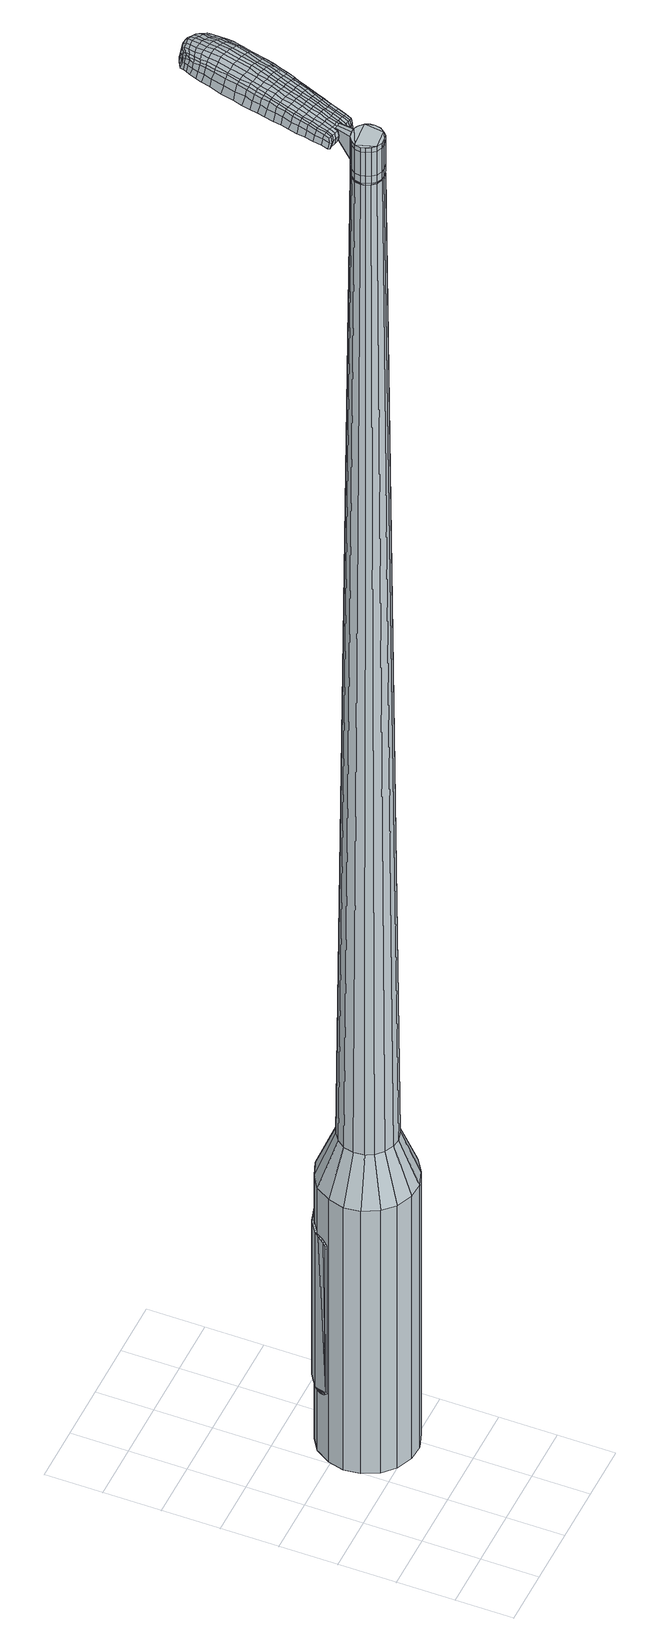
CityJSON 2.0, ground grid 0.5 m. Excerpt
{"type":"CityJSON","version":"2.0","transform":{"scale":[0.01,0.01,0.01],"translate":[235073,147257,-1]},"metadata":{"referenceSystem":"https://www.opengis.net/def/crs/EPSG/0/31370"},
"CityObjects":{
"object1":{"type":"GenericCityObject","attributes":{"cluster":354,"mean_distance_to_centroid":0.317,"new_centroid_x":235073.92,"new_centroid_y":147258.33,"mean_distance_to_camera":9.1,"H1":9.72,"H2":9.86,"Z_final":113.21,"cluster2":-1,"proj_x":235079.87,"proj_y":147259.79,"id_line":86796,"bearing_l":166.29,"distance":6.12,"orientation":"right","G_obj":76.29},"geometry":[{"type":"MultiSurface","lod":"2","boundaries":[[[0,1,2,3]],[[1,4,5,2]],[[4,6,7,5]],[[6,8,9,7]],[[8,10,11,9]],[[10,12,13,11]],[[12,14,15,13]],[[14,16,17,15]],[[16,18,19,17]],[[18,20,21,19]],[[20,22,23,21]],[[22,24,25,23]],[[24,26,27,25]],[[26,28,29,27]],[[28,30,31,29]],[[30,32,33,31]],[[32,34,35,33]],[[34,0,3,35]],[[36,37,38,39]],[[38,40,41,42]],[[41,43,42]],[[42,44,45,46]],[[45,47,46]],[[46,48,49,50]],[[49,51,50]],[[42,46,50,38]],[[50,52,39,38]],[[53,36,39]],[[2,5,7,35]],[[7,9,11,15]],[[11,13,15]],[[15,17,19,23]],[[19,21,23]],[[23,25,27,31]],[[27,29,31]],[[15,23,31,7]],[[31,33,35,7]],[[3,2,35]],[[1,0,54,55]],[[0,34,56,54]],[[34,32,57,56]],[[32,30,58,57]],[[30,28,59,58]],[[28,26,60,59]],[[26,24,61,60]],[[24,22,62,61]],[[22,20,63,62]],[[20,18,64,63]],[[18,16,65,64]],[[16,14,66,65]],[[14,12,67,66]],[[12,10,68,67]],[[10,8,69,68]],[[8,6,70,69]],[[6,4,71,70]],[[4,1,55,71]],[[55,54,72,73]],[[54,56,74,72]],[[56,57,75,74]],[[57,58,76,75]],[[58,59,77,76]],[[59,60,78,77]],[[60,61,79,78]],[[61,62,80,79]],[[62,63,81,80]],[[63,64,82,81]],[[64,65,83,82]],[[65,66,84,83]],[[66,67,85,84]],[[67,68,86,85]],[[68,69,87,86]],[[69,70,88,87]],[[70,71,89,88]],[[71,55,73,89]],[[90,91,92,93]],[[94,95,91,90]],[[96,97,95,94]],[[98,99,97,96]],[[100,101,99,98]],[[102,103,101,100]],[[79,104,103,102]],[[80,105,104,79]],[[106,107,105,80]],[[108,109,107,106]],[[110,111,109,108]],[[112,113,111,110]],[[114,115,113,112]],[[116,117,115,114]],[[87,118,117,116]],[[119,120,118,87]],[[121,122,120,119]],[[93,92,122,121]],[[123,124,125,126]],[[127,123,126,128]],[[129,127,128,130]],[[131,129,130,132]],[[133,131,132,134]],[[135,133,134,136]],[[137,135,136,138]],[[139,137,138,140]],[[141,139,140,142]],[[143,141,142,144]],[[145,143,144,146]],[[147,145,146,148]],[[149,147,148,150]],[[151,149,150,152]],[[153,151,152,154]],[[155,153,154,156]],[[73,72,90,93]],[[72,74,94,90]],[[74,75,96,94]],[[75,76,98,96]],[[76,77,100,98]],[[77,78,102,100]],[[78,79,102]],[[81,106,80]],[[81,82,108,106]],[[82,83,110,108]],[[83,84,112,110]],[[84,85,114,112]],[[85,86,116,114]],[[86,87,116]],[[88,119,87]],[[88,89,121,119]],[[89,73,93,121]],[[157,158,92,91]],[[158,159,122,92]],[[159,160,120,122]],[[160,118,120]],[[161,117,118]],[[161,162,115,117]],[[162,163,113,115]],[[163,164,111,113]],[[164,165,109,111]],[[165,166,107,109]],[[166,105,107]],[[167,103,104]],[[167,168,101,103]],[[168,169,99,101]],[[169,170,97,99]],[[170,171,95,97]],[[171,157,91,95]],[[39,52,155,172]],[[158,157,173,156]],[[53,39,172,124]],[[157,171,125,173]],[[36,53,124,123]],[[171,170,126,125]],[[37,36,123,127]],[[170,169,128,126]],[[38,37,127,129]],[[169,168,130,128]],[[40,38,129,131]],[[168,167,132,130]],[[41,40,131,133]],[[167,104,134,132]],[[43,41,133,135]],[[104,105,136,134]],[[42,43,135,137]],[[105,166,138,136]],[[44,42,137,139]],[[166,165,140,138]],[[45,44,139,141]],[[165,164,142,140]],[[47,45,141,143]],[[164,163,144,142]],[[46,47,143,145]],[[163,162,146,144]],[[48,46,145,147]],[[162,161,148,146]],[[49,48,147,149]],[[161,118,150,148]],[[51,49,149,151]],[[118,160,152,150]],[[50,51,151,153]],[[160,159,154,152]],[[52,50,153,155]],[[159,158,156,154]],[[155,156,174,175]],[[156,173,176,174]],[[173,125,177,176]],[[125,124,178,177]],[[124,172,179,178]],[[172,155,175,179]],[[180,181,182,183]],[[184,180,183,185]],[[180,184,186,187]],[[181,180,187,188]],[[189,190,191,192]],[[193,189,192,194]],[[189,193,195,196]],[[190,189,196,197]],[[198,199,200,201]],[[202,198,201,203]],[[198,202,204,205]],[[199,198,205,206]],[[207,208,209,210]],[[211,207,210,212]],[[207,211,213,214]],[[208,207,214,215]],[[216,217,218,219]],[[220,216,219,221]],[[216,220,222,223]],[[217,216,223,224]],[[225,226,227,228]],[[229,225,228,230]],[[225,229,231,232]],[[226,225,232,233]],[[234,235,236,237]],[[226,234,237,227]],[[234,226,233,238]],[[235,234,238,239]],[[240,241,242,243]],[[235,240,243,236]],[[240,235,239,244]],[[241,240,244,245]],[[246,184,185,247]],[[241,246,247,242]],[[246,241,245,248]],[[184,246,248,186]],[[249,250,251,252]],[[253,249,252,254]],[[249,253,255,256]],[[250,249,256,257]],[[258,259,260,261]],[[250,258,261,251]],[[258,250,257,262]],[[259,258,262,263]],[[264,265,266,267]],[[259,264,267,260]],[[264,259,263,268]],[[265,264,268,269]],[[270,271,272,273]],[[265,270,273,266]],[[270,265,269,274]],[[271,270,274,275]],[[276,181,188,277]],[[271,276,277,272]],[[276,271,275,278]],[[181,276,278,182]],[[279,280,281,282]],[[283,279,282,284]],[[279,283,285,286]],[[280,279,286,287]],[[288,289,290,291]],[[280,288,291,281]],[[288,280,287,292]],[[289,288,292,293]],[[294,295,296,297]],[[289,294,297,290]],[[294,289,293,298]],[[295,294,298,299]],[[300,193,194,301]],[[295,300,301,296]],[[300,295,299,302]],[[193,300,302,195]],[[303,304,305,306]],[[307,303,306,308]],[[303,307,309,310]],[[304,303,310,311]],[[312,313,314,315]],[[304,312,315,305]],[[312,304,311,316]],[[313,312,316,317]],[[318,319,320,321]],[[313,318,321,314]],[[318,313,317,322]],[[319,318,322,323]],[[324,325,326,327]],[[319,324,327,320]],[[324,319,323,328]],[[325,324,328,329]],[[330,190,197,331]],[[325,330,331,326]],[[330,325,329,332]],[[190,330,332,191]],[[333,219,218,334]],[[335,333,334,336]],[[333,335,337,338]],[[219,333,338,221]],[[339,335,336,340]],[[341,339,340,342]],[[339,341,343,344]],[[335,339,344,337]],[[345,341,342,346]],[[347,345,346,348]],[[345,347,349,350]],[[341,345,350,343]],[[351,347,348,352]],[[353,351,352,354]],[[351,353,355,356]],[[347,351,356,349]],[[357,353,354,358]],[[208,357,358,209]],[[357,208,215,359]],[[353,357,359,355]],[[360,361,206,205]],[[362,360,205,204]],[[360,362,363,364]],[[361,360,364,365]],[[366,367,365,364]],[[368,366,364,363]],[[366,368,369,370]],[[367,366,370,371]],[[372,373,371,370]],[[374,372,370,369]],[[372,374,375,376]],[[373,372,376,377]],[[378,379,377,376]],[[380,378,376,375]],[[378,380,213,211]],[[379,378,211,212]],[[381,382,383,384]],[[283,381,384,285]],[[381,283,284,385]],[[382,381,385,386]],[[387,202,203,388]],[[382,387,388,383]],[[387,382,386,389]],[[202,387,389,204]],[[390,391,392,393]],[[229,390,393,231]],[[390,229,230,394]],[[391,390,394,395]],[[396,397,398,399]],[[391,396,399,392]],[[396,391,395,400]],[[397,396,400,401]],[[402,199,206,403]],[[397,402,403,398]],[[402,397,401,404]],[[199,402,404,200]],[[405,406,407,408]],[[187,405,408,188]],[[405,187,186,409]],[[406,405,409,410]],[[411,412,413,414]],[[406,411,414,407]],[[411,406,410,415]],[[412,411,415,416]],[[417,210,209,418]],[[412,417,418,413]],[[417,412,416,419]],[[210,417,419,212]],[[420,421,422,423]],[[192,420,423,194]],[[420,192,191,424]],[[421,420,424,425]],[[426,214,213,427]],[[421,426,427,422]],[[426,421,425,428]],[[214,426,428,215]],[[429,430,431,432]],[[307,429,432,309]],[[429,307,308,433]],[[430,429,433,434]],[[435,220,221,436]],[[430,435,436,431]],[[435,430,434,437]],[[220,435,437,222]],[[438,439,440,441]],[[253,438,441,255]],[[438,253,254,442]],[[439,438,442,443]],[[444,445,446,447]],[[439,444,447,440]],[[444,439,443,448]],[[445,444,448,449]],[[450,217,224,451]],[[445,450,451,446]],[[450,445,449,452]],[[217,450,452,218]],[[453,454,443,442]],[[252,453,442,254]],[[453,252,251,455]],[[454,453,455,456]],[[457,458,449,448]],[[454,457,448,443]],[[457,454,456,459]],[[458,457,459,460]],[[461,334,218,452]],[[458,461,452,449]],[[461,458,460,462]],[[334,461,462,336]],[[463,464,465,466]],[[310,463,466,311]],[[463,310,309,432]],[[464,463,432,431]],[[467,338,337,468]],[[464,467,468,465]],[[467,464,431,436]],[[338,467,436,221]],[[469,470,456,455]],[[261,469,455,251]],[[469,261,260,471]],[[470,469,471,472]],[[473,474,460,459]],[[470,473,459,456]],[[473,470,472,475]],[[474,473,475,476]],[[477,340,336,462]],[[474,477,462,460]],[[477,474,476,478]],[[340,477,478,342]],[[479,480,481,482]],[[316,479,482,317]],[[479,316,311,466]],[[480,479,466,465]],[[483,344,343,484]],[[480,483,484,481]],[[483,480,465,468]],[[344,483,468,337]],[[485,486,472,471]],[[267,485,471,260]],[[485,267,266,487]],[[486,485,487,488]],[[489,490,476,475]],[[486,489,475,472]],[[489,486,488,491]],[[490,489,491,492]],[[493,346,342,478]],[[490,493,478,476]],[[493,490,492,494]],[[346,493,494,348]],[[495,496,497,498]],[[322,495,498,323]],[[495,322,317,482]],[[496,495,482,481]],[[499,350,349,500]],[[496,499,500,497]],[[499,496,481,484]],[[350,499,484,343]],[[501,502,488,487]],[[273,501,487,266]],[[501,273,272,503]],[[502,501,503,504]],[[505,506,492,491]],[[502,505,491,488]],[[505,502,504,507]],[[506,505,507,508]],[[509,352,348,494]],[[506,509,494,492]],[[509,506,508,510]],[[352,509,510,354]],[[511,512,513,514]],[[328,511,514,329]],[[511,328,323,498]],[[512,511,498,497]],[[515,356,355,516]],[[512,515,516,513]],[[515,512,497,500]],[[356,515,500,349]],[[517,518,504,503]],[[277,517,503,272]],[[517,277,188,408]],[[518,517,408,407]],[[519,520,508,507]],[[518,519,507,504]],[[519,518,407,414]],[[520,519,414,413]],[[521,358,354,510]],[[520,521,510,508]],[[521,520,413,418]],[[358,521,418,209]],[[522,523,425,424]],[[332,522,424,191]],[[522,332,329,514]],[[523,522,514,513]],[[524,359,215,428]],[[523,524,428,425]],[[524,523,513,516]],[[359,524,516,355]],[[525,526,386,385]],[[282,525,385,284]],[[525,282,281,527]],[[526,525,527,528]],[[529,362,204,389]],[[526,529,389,386]],[[529,526,528,530]],[[362,529,530,363]],[[531,532,533,534]],[[232,531,534,233]],[[531,232,231,393]],[[532,531,393,392]],[[535,536,537,538]],[[532,535,538,533]],[[535,532,392,399]],[[536,535,399,398]],[[539,361,365,540]],[[536,539,540,537]],[[539,536,398,403]],[[361,539,403,206]],[[541,542,528,527]],[[291,541,527,281]],[[541,291,290,543]],[[542,541,543,544]],[[545,368,363,530]],[[542,545,530,528]],[[545,542,544,546]],[[368,545,546,369]],[[547,548,549,550]],[[238,547,550,239]],[[547,238,233,534]],[[548,547,534,533]],[[551,552,553,554]],[[548,551,554,549]],[[551,548,533,538]],[[552,551,538,537]],[[555,367,371,556]],[[552,555,556,553]],[[555,552,537,540]],[[367,555,540,365]],[[557,558,544,543]],[[297,557,543,290]],[[557,297,296,559]],[[558,557,559,560]],[[561,374,369,546]],[[558,561,546,544]],[[561,558,560,562]],[[374,561,562,375]],[[563,564,565,566]],[[244,563,566,245]],[[563,244,239,550]],[[564,563,550,549]],[[567,568,569,570]],[[564,567,570,565]],[[567,564,549,554]],[[568,567,554,553]],[[571,373,377,572]],[[568,571,572,569]],[[571,568,553,556]],[[373,571,556,371]],[[573,574,560,559]],[[301,573,559,296]],[[573,301,194,423]],[[574,573,423,422]],[[575,380,375,562]],[[574,575,562,560]],[[575,574,422,427]],[[380,575,427,213]],[[576,577,410,409]],[[248,576,409,186]],[[576,248,245,566]],[[577,576,566,565]],[[578,579,416,415]],[[577,578,415,410]],[[578,577,565,570]],[[579,578,570,569]],[[580,379,212,419]],[[579,580,419,416]],[[580,579,569,572]],[[379,580,572,377]],[[581,582,583,584]],[[584,583,585,586]],[[587,585,583,588]],[[588,583,582,589]],[[590,591,592,593]],[[593,592,594,595]],[[596,594,592,597]],[[597,592,591,598]],[[599,600,601,602]],[[602,601,603,604]],[[605,603,601,606]],[[606,601,600,607]],[[608,609,610,611]],[[611,610,612,613]],[[614,612,610,615]],[[615,610,609,616]],[[617,618,619,620]],[[620,619,621,622]],[[623,621,619,624]],[[624,619,618,625]],[[626,627,628,629]],[[629,628,630,631]],[[632,630,628,633]],[[633,628,627,634]],[[635,636,637,638]],[[638,637,627,626]],[[634,627,637,639]],[[639,637,636,640]],[[641,642,643,644]],[[644,643,636,635]],[[640,636,643,645]],[[645,643,642,646]],[[586,585,647,648]],[[648,647,642,641]],[[646,642,647,649]],[[649,647,585,587]],[[650,651,652,653]],[[653,652,654,655]],[[656,654,652,657]],[[657,652,651,658]],[[659,660,661,662]],[[662,661,651,650]],[[658,651,661,663]],[[663,661,660,664]],[[665,666,667,668]],[[668,667,660,659]],[[664,660,667,669]],[[669,667,666,670]],[[671,672,673,674]],[[674,673,666,665]],[[670,666,673,675]],[[675,673,672,676]],[[589,582,677,678]],[[678,677,672,671]],[[676,672,677,679]],[[679,677,582,581]],[[680,681,682,683]],[[683,682,684,685]],[[686,684,682,687]],[[687,682,681,688]],[[689,690,691,692]],[[692,691,681,680]],[[688,681,691,693]],[[693,691,690,694]],[[695,696,697,698]],[[698,697,690,689]],[[694,690,697,699]],[[699,697,696,700]],[[595,594,701,702]],[[702,701,696,695]],[[700,696,701,703]],[[703,701,594,596]],[[704,705,706,707]],[[707,706,708,709]],[[710,708,706,711]],[[711,706,705,712]],[[713,714,715,716]],[[716,715,705,704]],[[712,705,715,717]],[[717,715,714,718]],[[719,720,721,722]],[[722,721,714,713]],[[718,714,721,723]],[[723,721,720,724]],[[725,726,727,728]],[[728,727,720,719]],[[724,720,727,729]],[[729,727,726,730]],[[598,591,731,732]],[[732,731,726,725]],[[730,726,731,733]],[[733,731,591,590]],[[617,620,734,735]],[[735,734,736,737]],[[738,736,734,739]],[[739,734,620,622]],[[737,736,740,741]],[[741,740,742,743]],[[744,742,740,745]],[[745,740,736,738]],[[743,742,746,747]],[[747,746,748,749]],[[750,748,746,751]],[[751,746,742,744]],[[749,748,752,753]],[[753,752,754,755]],[[756,754,752,757]],[[757,752,748,750]],[[755,754,758,759]],[[759,758,609,608]],[[616,609,758,760]],[[760,758,754,756]],[[607,761,762,606]],[[606,762,763,605]],[[764,763,762,765]],[[765,762,761,766]],[[766,767,768,765]],[[765,768,769,764]],[[770,769,768,771]],[[771,768,767,772]],[[772,773,774,771]],[[771,774,775,770]],[[776,775,774,777]],[[777,774,773,778]],[[778,779,780,777]],[[777,780,781,776]],[[614,781,780,612]],[[612,780,779,613]],[[782,783,784,785]],[[785,784,684,686]],[[685,684,784,786]],[[786,784,783,787]],[[604,603,788,789]],[[789,788,783,782]],[[787,783,788,790]],[[790,788,603,605]],[[791,792,793,794]],[[794,793,630,632]],[[631,630,793,795]],[[795,793,792,796]],[[797,798,799,800]],[[800,799,792,791]],[[796,792,799,801]],[[801,799,798,802]],[[607,600,803,804]],[[804,803,798,797]],[[802,798,803,805]],[[805,803,600,599]],[[806,807,808,809]],[[809,808,588,589]],[[587,588,808,810]],[[810,808,807,811]],[[812,813,814,815]],[[815,814,807,806]],[[811,807,814,816]],[[816,814,813,817]],[[608,611,818,819]],[[819,818,813,812]],[[817,813,818,820]],[[820,818,611,613]],[[821,822,823,824]],[[824,823,593,595]],[[590,593,823,825]],[[825,823,822,826]],[[614,615,827,828]],[[828,827,822,821]],[[826,822,827,829]],[[829,827,615,616]],[[830,831,708,832]],[[832,708,710]],[[709,708,833]],[[833,708,831,834]],[[622,621,835,836]],[[836,835,831,830]],[[834,831,835,837]],[[837,835,621,623]],[[838,839,840]],[[840,839,654,656]],[[655,654,839,841]],[[841,839,842]],[[843,844,845,846]],[[846,845,839,838]],[[842,839,845,847]],[[847,845,844,848]],[[625,618,849,850]],[[850,849,844,843]],[[848,844,849,851]],[[851,849,618,617]],[[842,852,853,841]],[[841,853,653,655]],[[650,653,853,854]],[[854,853,852,855]],[[848,856,857,847]],[[847,857,852,842]],[[855,852,857,858]],[[858,857,856,859]],[[617,735,860,851]],[[851,860,856,848]],[[859,856,860,861]],[[861,860,735,737]],[[862,863,864,865]],[[865,864,711,712]],[[710,711,864,832]],[[832,864,863,830]],[[738,739,866,867]],[[867,866,863,862]],[[830,863,866,836]],[[836,866,739,622]],[[855,868,869,854]],[[854,869,662,650]],[[659,662,869,870]],[[870,869,868,871]],[[859,872,873,858]],[[858,873,868,855]],[[871,868,873,874]],[[874,873,872,875]],[[737,741,876,861]],[[861,876,872,859]],[[875,872,876,877]],[[877,876,741,743]],[[878,879,880,881]],[[881,880,717,718]],[[712,717,880,865]],[[865,880,879,862]],[[744,745,882,883]],[[883,882,879,878]],[[862,879,882,867]],[[867,882,745,738]],[[871,884,885,870]],[[870,885,668,659]],[[665,668,885,886]],[[886,885,884,887]],[[875,888,889,874]],[[874,889,884,871]],[[887,884,889,890]],[[890,889,888,891]],[[743,747,892,877]],[[877,892,888,875]],[[891,888,892,893]],[[893,892,747,749]],[[894,895,896,897]],[[897,896,723,724]],[[718,723,896,881]],[[881,896,895,878]],[[750,751,898,899]],[[899,898,895,894]],[[878,895,898,883]],[[883,898,751,744]],[[887,900,901,886]],[[886,901,674,665]],[[671,674,901,902]],[[902,901,900,903]],[[891,904,905,890]],[[890,905,900,887]],[[903,900,905,906]],[[906,905,904,907]],[[749,753,908,893]],[[893,908,904,891]],[[907,904,908,909]],[[909,908,753,755]],[[910,911,912,913]],[[913,912,729,730]],[[724,729,912,897]],[[897,912,911,894]],[[756,757,914,915]],[[915,914,911,910]],[[894,911,914,899]],[[899,914,757,750]],[[903,916,917,902]],[[902,917,678,671]],[[589,678,917,809]],[[809,917,916,806]],[[907,918,919,906]],[[906,919,916,903]],[[806,916,919,815]],[[815,919,918,812]],[[755,759,920,909]],[[909,920,918,907]],[[812,918,920,819]],[[819,920,759,608]],[[826,921,922,825]],[[825,922,733,590]],[[730,733,922,913]],[[913,922,921,910]],[[616,760,923,829]],[[829,923,921,826]],[[910,921,923,915]],[[915,923,760,756]],[[787,924,925,786]],[[786,925,683,685]],[[680,683,925,926]],[[926,925,924,927]],[[605,763,928,790]],[[790,928,924,787]],[[927,924,928,929]],[[929,928,763,764]],[[930,931,932,933]],[[933,932,633,634]],[[632,633,932,794]],[[794,932,931,791]],[[934,935,936,937]],[[937,936,931,930]],[[791,931,936,800]],[[800,936,935,797]],[[766,761,938,939]],[[939,938,935,934]],[[797,935,938,804]],[[804,938,761,607]],[[927,940,941,926]],[[926,941,692,680]],[[689,692,941,942]],[[942,941,940,943]],[[764,769,944,929]],[[929,944,940,927]],[[943,940,944,945]],[[945,944,769,770]],[[946,947,948,949]],[[949,948,639,640]],[[634,639,948,933]],[[933,948,947,930]],[[950,951,952,953]],[[953,952,947,946]],[[930,947,952,937]],[[937,952,951,934]],[[772,767,954,955]],[[955,954,951,950]],[[934,951,954,939]],[[939,954,767,766]],[[943,956,957,942]],[[942,957,698,689]],[[695,698,957,958]],[[958,957,956,959]],[[770,775,960,945]],[[945,960,956,943]],[[959,956,960,961]],[[961,960,775,776]],[[962,963,964,965]],[[965,964,645,646]],[[640,645,964,949]],[[949,964,963,946]],[[966,967,968,969]],[[969,968,963,962]],[[946,963,968,953]],[[953,968,967,950]],[[778,773,970,971]],[[971,970,967,966]],[[950,967,970,955]],[[955,970,773,772]],[[959,972,973,958]],[[958,973,702,695]],[[595,702,973,824]],[[824,973,972,821]],[[776,781,974,961]],[[961,974,972,959]],[[821,972,974,828]],[[828,974,781,614]],[[811,975,976,810]],[[810,976,649,587]],[[646,649,976,965]],[[965,976,975,962]],[[817,977,978,816]],[[816,978,975,811]],[[962,975,978,969]],[[969,978,977,966]],[[613,779,979,820]],[[820,979,977,817]],[[966,977,979,971]],[[971,979,779,778]],[[581,584,183,182]],[[584,586,185,183]],[[596,597,196,195]],[[597,598,197,196]],[[599,602,201,200]],[[602,604,203,201]],[[623,624,223,222]],[[624,625,224,223]],[[626,629,228,227]],[[629,631,230,228]],[[635,638,237,236]],[[638,626,227,237]],[[641,644,243,242]],[[644,635,236,243]],[[586,648,247,185]],[[648,641,242,247]],[[656,657,256,255]],[[657,658,257,256]],[[658,663,262,257]],[[663,664,263,262]],[[664,669,268,263]],[[669,670,269,268]],[[670,675,274,269]],[[675,676,275,274]],[[676,679,278,275]],[[679,581,182,278]],[[686,687,286,285]],[[687,688,287,286]],[[688,693,292,287]],[[693,694,293,292]],[[694,699,298,293]],[[699,700,299,298]],[[700,703,302,299]],[[703,596,195,302]],[[704,707,306,305]],[[707,709,308,306]],[[713,716,315,314]],[[716,704,305,315]],[[719,722,321,320]],[[722,713,314,321]],[[725,728,327,326]],[[728,719,320,327]],[[598,732,331,197]],[[732,725,326,331]],[[782,785,384,383]],[[785,686,285,384]],[[604,789,388,203]],[[789,782,383,388]],[[631,795,394,230]],[[795,796,395,394]],[[796,801,400,395]],[[801,802,401,400]],[[802,805,404,401]],[[805,599,200,404]],[[709,833,433,308]],[[833,834,434,433]],[[834,837,437,434]],[[837,623,222,437]],[[838,840,441,440]],[[840,656,255,441]],[[843,846,447,446]],[[846,838,440,447]],[[625,850,451,224]],[[850,843,446,451]],[[980,981,982,983]],[[984,985,983,982]],[[986,987,988,989]],[[990,991,992,993]],[[981,994,995,982]],[[996,984,982,995]],[[997,986,989,998]],[[999,1000,991,990]],[[994,1001,1002,995]],[[1002,1003,996,995]],[[1004,997,998,1005]],[[1006,1000,999,1007]],[[1001,1008,1009,1002]],[[1009,1010,1003,1002]],[[1011,1004,1005,1012]],[[1013,1006,1007,1014]],[[1015,1016,1017,1018]],[[1019,1020,1016,1015]],[[1019,1021,1022,1020]],[[1021,1023,1024,1022]],[[1025,1026,1027,1028]],[[1029,1030,1026,1025]],[[1031,1032,1030,1029]],[[1033,1034,1032,1031]],[[1028,1017,1016,1025]],[[1025,1016,1020,1029]],[[1020,1022,1031,1029]],[[1022,1024,1033,1031]],[[989,988,985,984]],[[998,989,984,996]],[[1003,1005,998,996]],[[1010,1012,1005,1003]],[[990,993,987,986]],[[999,990,986,997]],[[1007,999,997,1004]],[[1014,1007,1004,1011]],[[991,1015,1018,992]],[[1000,1019,1015,991]],[[1021,1019,1000,1006]],[[1023,1021,1006,1013]],[[1035,1036,1037,1038]],[[1037,1039,1040,1041]],[[1037,1041,1042,1043]],[[1037,1043,1038]],[[1044,1035,1038,1045]],[[1046,1045,1038,1047]],[[1048,1047,1038]],[[1049,1037,1036,1050]],[[1051,1049,1050,1052]],[[1053,1051,1052,1054]],[[1055,1053,1054,1056]],[[1057,1055,1056,1058]],[[1058,1059,1060,1061]],[[1058,1061,1062,1063]],[[1058,1063,1064,1065]],[[1064,1066,1067,1068]],[[1064,1068,1069,1070]],[[1064,1070,1065]],[[1058,1065,1057]],[[1071,1072,1036,1035]],[[1073,1074,1039,1037]],[[1075,1076,1048,1038]],[[1072,1077,1050,1036]],[[1078,1073,1037,1049]],[[1077,1079,1052,1050]],[[1080,1078,1049,1051]],[[1079,1081,1054,1052]],[[1082,1080,1051,1053]],[[1081,1083,1056,1054]],[[1084,1082,1053,1055]],[[1083,1085,1058,1056]],[[1086,1084,1055,1057]],[[1085,1087,1059,1058]],[[1088,1089,1066,1064]],[[1090,1086,1057,1065]],[[1060,1059,1087,1091]],[[1061,1060,1091,1092]],[[1062,1061,1092,1093]],[[1063,1062,1093,1094]],[[1064,1063,1094,1088]],[[1095,1071,1035,1044]],[[1096,1095,1044,1045]],[[1097,1096,1045,1046]],[[1098,1097,1046,1047]],[[1076,1098,1047,1048]],[[1040,1039,1074,1099]],[[1067,1066,1089,1100]],[[1041,1040,1099,1101]],[[1042,1041,1101,1102]],[[1043,1042,1102,1103]],[[1038,1043,1103,1075]],[[1068,1067,1100,1104]],[[1069,1068,1104,1105]],[[1070,1069,1105,1106]],[[1065,1070,1106,1090]]]}]}
},
"vertices":[
[101,177,384],[114,171,384],[114,171,96],[101,177,96],[125,161,384],[125,161,96],[131,147,384],[131,147,96],[133,133,384],[133,133,96],[129,118,384],[129,118,96],[121,106,384],[121,106,96],[109,98,384],[109,98,96],[95,93,384],[95,93,96],[81,94,384],[81,94,96],[67,100,384],[67,100,96],[57,110,384],[57,110,96],[50,124,384],[50,124,96],[48,138,384],[48,138,96],[52,152,384],[52,152,96],[60,165,384],[60,165,96],[72,173,384],[72,173,96],[86,178,384],[86,178,96],[85,148,1524],[81,145,1524],[78,141,1524],[94,149,1524],[77,136,1524],[78,132,1524],[83,124,1524],[80,128,1524],[88,122,1524],[92,122,1524],[100,126,1524],[97,123,1524],[103,130,1524],[104,135,1524],[102,143,1524],[104,139,1524],[98,147,1524],[89,149,1524],[97,160,429],[105,156,429],[88,161,429],[80,158,429],[73,153,429],[68,146,429],[66,137,429],[67,128,429],[70,121,429],[77,115,429],[85,111,429],[93,110,429],[102,113,429],[109,118,429],[114,125,429],[116,134,429],[115,143,429],[111,150,429],[94,149,1483],[98,147,1483],[89,149,1483],[85,148,1483],[81,145,1483],[78,141,1483],[77,136,1483],[78,132,1483],[80,128,1483],[83,124,1483],[88,122,1483],[92,122,1483],[97,123,1483],[100,126,1483],[103,130,1483],[104,135,1483],[104,139,1483],[102,143,1483],[94,148,1483],[94,148,1485],[98,146,1485],[98,146,1483],[89,148,1483],[89,148,1485],[85,147,1483],[85,147,1485],[81,144,1483],[81,144,1485],[79,141,1483],[79,141,1485],[78,136,1483],[78,136,1485],[78,132,1485],[80,128,1485],[84,125,1483],[84,125,1485],[88,123,1483],[88,123,1485],[92,123,1483],[92,123,1485],[96,124,1483],[96,124,1485],[100,127,1483],[100,127,1485],[102,130,1483],[102,130,1485],[104,135,1485],[103,139,1483],[103,139,1485],[101,143,1483],[101,143,1485],[85,148,1519],[89,149,1519],[89,149,1493],[85,148,1493],[81,145,1519],[81,145,1493],[78,141,1519],[78,141,1493],[77,136,1519],[77,136,1493],[78,132,1519],[78,132,1493],[80,128,1519],[80,128,1493],[83,124,1519],[83,124,1493],[88,122,1519],[88,122,1493],[92,122,1519],[92,122,1493],[97,123,1519],[97,123,1493],[100,126,1519],[100,126,1493],[103,130,1519],[103,130,1493],[104,135,1519],[104,135,1493],[104,139,1519],[104,139,1493],[102,143,1519],[102,143,1493],[98,147,1519],[98,147,1493],[94,149,1485],[98,147,1485],[102,143,1485],[104,139,1485],[103,130,1485],[100,126,1485],[97,123,1485],[92,122,1485],[88,122,1485],[83,124,1485],[77,136,1485],[78,141,1485],[81,145,1485],[85,148,1485],[89,149,1485],[94,149,1519],[94,149,1493],[101,166,1513],[101,166,1518],[98,167,1513],[95,167,1513],[95,167,1518],[98,167,1518],[135,234,1519],[133,227,1518],[135,228,1509],[137,235,1510],[137,242,1519],[139,243,1510],[135,242,1526],[133,233,1525],[131,227,1525],[98,243,1519],[96,236,1518],[97,235,1525],[99,242,1525],[99,252,1519],[101,251,1526],[98,253,1510],[96,245,1510],[95,238,1509],[132,311,1519],[136,310,1519],[136,310,1513],[132,311,1513],[128,310,1519],[128,311,1513],[127,309,1524],[132,309,1524],[135,308,1524],[114,239,1530],[113,231,1529],[116,231,1529],[118,238,1530],[117,247,1531],[120,247,1531],[113,248,1530],[111,239,1530],[109,232,1529],[96,160,1512],[98,159,1512],[98,161,1517],[96,161,1517],[93,161,1512],[93,162,1517],[93,162,1506],[96,161,1506],[98,160,1506],[148,292,1519],[147,289,1519],[149,289,1512],[149,292,1512],[148,294,1518],[149,295,1512],[147,294,1522],[146,292,1523],[146,289,1524],[147,284,1519],[146,278,1519],[147,279,1512],[148,285,1512],[145,284,1524],[144,278,1525],[145,272,1519],[143,265,1519],[145,266,1511],[146,273,1511],[143,272,1526],[141,264,1526],[140,254,1519],[142,255,1510],[138,253,1526],[113,163,1513],[116,171,1513],[114,170,1518],[112,163,1517],[111,158,1512],[111,159,1516],[112,159,1506],[115,164,1507],[117,171,1507],[118,178,1514],[120,185,1515],[119,185,1520],[116,177,1519],[119,178,1507],[122,186,1507],[122,192,1515],[124,199,1516],[123,199,1522],[121,192,1521],[124,193,1508],[126,200,1508],[127,206,1517],[129,213,1517],[127,213,1524],[125,206,1523],[128,207,1508],[131,214,1509],[131,220,1518],[129,220,1524],[133,221,1509],[113,301,1519],[112,298,1519],[113,297,1524],[114,301,1523],[114,303,1518],[115,303,1522],[113,305,1512],[112,302,1512],[111,299,1512],[110,293,1519],[108,288,1519],[110,287,1525],[111,293,1524],[109,295,1512],[107,289,1512],[107,282,1519],[105,275,1519],[106,273,1526],[108,281,1526],[106,284,1511],[104,276,1511],[102,263,1519],[103,262,1526],[101,265,1510],[84,171,1513],[85,178,1513],[84,179,1507],[83,172,1507],[83,165,1512],[82,166,1506],[84,166,1516],[85,170,1517],[86,177,1518],[87,186,1514],[88,193,1515],[87,194,1507],[86,187,1507],[88,185,1519],[89,192,1520],[89,200,1515],[91,208,1516],[90,209,1508],[88,202,1508],[90,199,1521],[92,206,1522],[92,215,1517],[93,222,1517],[92,224,1509],[91,216,1508],[93,214,1523],[95,221,1524],[95,229,1518],[94,231,1509],[96,228,1524],[97,166,1519],[100,166,1519],[99,174,1520],[101,173,1520],[96,174,1520],[94,167,1519],[101,181,1522],[103,180,1522],[102,188,1523],[105,188,1523],[99,189,1523],[98,182,1521],[104,195,1524],[107,195,1524],[106,203,1525],[109,202,1525],[103,203,1525],[101,196,1524],[108,210,1526],[110,209,1526],[109,217,1527],[112,216,1527],[106,218,1527],[104,211,1526],[111,224,1528],[114,223,1528],[108,225,1528],[131,306,1527],[134,305,1527],[127,306,1526],[126,302,1527],[130,302,1528],[133,301,1528],[128,295,1529],[132,295,1529],[124,296,1528],[122,289,1530],[126,288,1530],[130,287,1530],[125,281,1531],[128,280,1531],[121,282,1530],[119,273,1531],[123,272,1531],[126,271,1531],[120,260,1531],[123,259,1531],[116,261,1531],[116,305,1518],[118,307,1519],[118,308,1513],[115,306,1513],[116,304,1523],[119,305,1523],[123,309,1519],[123,310,1513],[123,307,1524],[147,297,1518],[146,299,1518],[145,298,1523],[146,296,1523],[148,297,1513],[147,300,1513],[144,302,1519],[142,305,1519],[141,304,1524],[144,301,1523],[145,303,1513],[142,306,1513],[139,308,1519],[138,306,1524],[139,309,1513],[132,234,1528],[130,234,1528],[128,227,1528],[130,227,1527],[134,242,1528],[132,243,1529],[127,235,1529],[124,236,1530],[122,229,1529],[125,228,1528],[129,244,1529],[126,245,1530],[121,237,1530],[119,230,1529],[123,246,1531],[100,241,1528],[103,241,1529],[104,250,1529],[102,250,1528],[99,234,1527],[101,234,1528],[106,240,1529],[108,249,1530],[105,233,1528],[84,163,1512],[86,163,1512],[87,164,1517],[85,164,1517],[83,164,1506],[85,164,1506],[89,162,1512],[90,163,1517],[89,163,1506],[110,157,1512],[108,157,1512],[109,158,1506],[111,157,1506],[110,158,1517],[108,158,1517],[106,157,1512],[103,158,1512],[104,159,1506],[107,158,1506],[106,159,1517],[103,159,1517],[101,159,1512],[101,160,1506],[101,160,1517],[111,163,1519],[109,163,1519],[113,170,1520],[111,171,1520],[107,164,1519],[105,165,1519],[109,171,1520],[107,172,1520],[102,165,1519],[104,172,1520],[86,169,1519],[88,169,1519],[89,176,1520],[87,177,1520],[91,168,1519],[93,175,1520],[115,177,1521],[113,178,1521],[117,185,1522],[115,185,1522],[111,178,1521],[108,179,1521],[113,186,1522],[110,186,1523],[106,180,1522],[108,187,1523],[89,184,1521],[91,183,1521],[92,191,1522],[90,191,1522],[94,183,1521],[96,190,1522],[119,192,1523],[118,192,1523],[121,199,1524],[120,199,1524],[115,193,1523],[112,193,1524],[117,200,1525],[114,201,1525],[110,194,1524],[111,201,1525],[92,199,1523],[94,198,1523],[95,205,1524],[93,206,1524],[97,197,1524],[99,204,1525],[123,206,1525],[122,206,1525],[126,213,1526],[124,213,1526],[119,207,1526],[116,208,1526],[121,214,1527],[118,215,1527],[113,208,1526],[115,216,1527],[95,213,1525],[97,213,1525],[98,220,1526],[96,220,1526],[100,212,1526],[102,219,1527],[128,220,1527],[126,220,1527],[123,221,1527],[120,222,1528],[117,223,1528],[97,227,1527],[100,227,1527],[103,226,1528],[116,301,1525],[118,303,1525],[114,298,1526],[117,299,1526],[122,305,1526],[121,301,1527],[145,293,1525],[145,296,1525],[144,292,1526],[145,290,1525],[143,299,1525],[141,301,1526],[140,297,1527],[142,295,1526],[138,304,1526],[137,299,1527],[113,293,1526],[115,294,1527],[111,287,1527],[113,288,1528],[119,295,1528],[118,289,1529],[144,285,1526],[143,287,1527],[142,280,1528],[143,279,1527],[141,289,1527],[138,291,1528],[137,284,1529],[140,282,1528],[135,293,1528],[134,286,1530],[109,281,1528],[112,282,1529],[107,273,1528],[110,273,1529],[116,282,1529],[114,273,1530],[142,273,1528],[140,274,1528],[138,266,1529],[140,265,1528],[138,276,1529],[135,278,1530],[133,269,1530],[136,267,1530],[132,279,1530],[130,270,1531],[105,262,1529],[107,262,1529],[111,261,1530],[137,254,1528],[135,254,1529],[133,256,1530],[130,257,1530],[126,258,1531],[133,229,1509],[131,228,1518],[133,235,1518],[135,236,1509],[135,243,1519],[137,244,1510],[134,242,1525],[131,234,1525],[129,227,1525],[99,235,1525],[98,236,1518],[99,243,1518],[101,242,1525],[101,251,1519],[102,250,1525],[100,253,1510],[98,245,1509],[97,238,1509],[135,308,1513],[135,307,1519],[132,308,1519],[132,309,1513],[128,308,1519],[128,309,1513],[128,307,1524],[131,307,1524],[134,306,1524],[116,231,1528],[113,232,1528],[115,239,1529],[118,238,1529],[117,248,1529],[120,247,1529],[113,248,1529],[111,240,1529],[110,233,1528],[99,162,1516],[99,162,1512],[96,162,1512],[96,163,1516],[93,163,1512],[94,164,1516],[93,164,1506],[96,163,1506],[99,162,1506],[147,289,1512],[145,289,1519],[146,292,1518],[147,292,1512],[146,294,1518],[147,294,1512],[145,294,1522],[144,292,1523],[144,289,1523],[145,279,1512],[144,279,1519],[145,284,1519],[146,285,1512],[143,284,1524],[142,278,1525],[143,266,1511],[141,265,1519],[143,273,1519],[144,274,1511],[141,272,1525],[139,265,1526],[138,254,1519],[140,255,1510],[137,254,1526],[112,171,1518],[114,171,1513],[111,164,1513],[110,164,1517],[110,159,1512],[109,160,1515],[111,160,1506],[113,165,1506],[115,172,1507],[117,185,1520],[118,186,1514],[116,178,1514],[115,178,1519],[117,179,1507],[120,186,1507],[121,199,1522],[123,200,1516],[120,193,1515],[119,192,1521],[122,194,1508],[124,201,1508],[125,213,1523],[127,214,1517],[125,207,1516],[123,206,1522],[126,208,1508],[129,215,1508],[129,221,1517],[127,220,1524],[131,222,1509],[115,297,1523],[114,297,1519],[115,300,1518],[116,300,1523],[116,302,1518],[116,301,1522],[115,303,1512],[114,301,1512],[113,299,1512],[111,286,1525],[110,287,1519],[112,293,1519],[113,292,1524],[111,294,1512],[109,289,1512],[108,273,1526],[107,274,1519],[109,282,1519],[110,281,1525],[108,283,1511],[105,276,1511],[104,263,1519],[105,262,1526],[103,265,1510],[86,179,1507],[87,178,1513],[86,171,1513],[85,172,1506],[85,165,1512],[84,167,1506],[86,166,1515],[87,170,1517],[88,177,1518],[89,194,1507],[90,193,1514],[89,185,1514],[88,187,1507],[90,184,1519],[91,192,1520],[92,209,1508],[93,207,1516],[91,200,1515],[90,201,1508],[92,199,1521],[94,206,1522],[94,223,1508],[95,222,1517],[94,215,1516],[93,216,1508],[95,213,1522],[97,221,1523],[97,229,1517],[96,231,1509],[98,228,1524],[97,167,1518],[100,167,1518],[99,174,1519],[102,174,1519],[96,175,1519],[95,168,1518],[101,182,1520],[103,181,1520],[103,189,1521],[105,188,1521],[100,189,1521],[98,182,1520],[104,196,1523],[107,195,1523],[106,203,1524],[109,203,1524],[103,204,1524],[101,197,1523],[108,210,1525],[111,210,1525],[110,218,1526],[112,217,1526],[106,218,1526],[105,211,1525],[111,225,1527],[114,224,1527],[108,225,1527],[134,304,1526],[131,305,1526],[127,305,1525],[126,301,1526],[130,301,1526],[133,300,1526],[132,294,1528],[128,295,1528],[124,295,1527],[123,288,1528],[126,288,1529],[130,287,1529],[128,280,1530],[125,281,1530],[121,281,1529],[119,273,1530],[123,272,1530],[126,271,1530],[123,259,1530],[120,260,1530],[116,261,1530],[118,306,1513],[119,305,1518],[117,303,1518],[116,304,1512],[117,302,1523],[119,304,1523],[123,307,1519],[123,308,1513],[123,305,1523],[143,297,1523],[144,298,1518],[145,296,1518],[144,295,1523],[147,296,1512],[145,299,1512],[140,303,1523],[140,304,1519],[143,301,1519],[142,300,1523],[143,302,1513],[141,305,1513],[138,306,1519],[137,305,1524],[138,307,1513],[127,228,1527],[129,235,1527],[130,234,1527],[128,227,1526],[133,242,1527],[131,243,1528],[122,229,1528],[124,236,1528],[127,235,1528],[125,229,1527],[129,244,1528],[126,245,1529],[121,237,1529],[119,230,1528],[123,246,1529],[105,250,1528],[103,241,1527],[102,241,1527],[103,250,1527],[100,234,1526],[102,234,1527],[107,240,1528],[109,249,1528],[105,233,1527],[87,165,1516],[86,165,1512],[86,165,1516],[85,166,1506],[86,166,1506],[90,164,1512],[90,165,1516],[89,165,1506],[110,160,1506],[109,159,1512],[110,159,1506],[109,160,1516],[108,160,1516],[104,161,1506],[104,160,1512],[106,160,1512],[107,160,1506],[106,161,1516],[104,161,1516],[101,161,1512],[102,162,1506],[101,162,1516],[109,164,1518],[110,164,1518],[112,171,1519],[111,171,1519],[105,166,1518],[107,165,1518],[109,172,1519],[107,172,1519],[102,166,1518],[104,173,1519],[90,177,1519],[88,170,1518],[87,170,1518],[89,177,1519],[91,169,1518],[93,176,1519],[113,178,1520],[114,178,1520],[116,185,1521],[115,186,1521],[108,180,1520],[111,179,1520],[113,186,1521],[110,187,1521],[106,180,1520],[108,187,1521],[93,191,1521],[91,184,1520],[90,184,1520],[92,191,1521],[94,183,1520],[96,190,1521],[117,193,1522],[118,192,1522],[120,200,1523],[119,200,1523],[112,194,1522],[115,193,1522],[117,200,1523],[114,201,1524],[110,195,1523],[111,202,1524],[96,206,1523],[94,199,1522],[93,199,1522],[94,206,1523],[98,198,1522],[99,205,1523],[121,207,1524],[122,207,1524],[124,214,1525],[123,214,1525],[116,208,1525],[119,208,1524],[121,215,1525],[118,215,1526],[113,209,1525],[115,216,1526],[99,220,1525],[97,213,1524],[96,213,1524],[97,220,1525],[101,212,1524],[102,219,1525],[125,221,1526],[126,221,1526],[120,222,1527],[123,222,1526],[117,223,1527],[100,227,1526],[99,227,1526],[104,226,1526],[119,302,1524],[117,300,1524],[116,297,1525],[117,298,1525],[123,303,1525],[121,300,1525],[143,292,1525],[143,295,1524],[144,293,1524],[143,290,1525],[139,297,1526],[139,300,1525],[142,298,1524],[141,294,1525],[137,302,1525],[136,299,1526],[116,293,1526],[114,292,1526],[112,287,1526],[114,287,1527],[120,294,1526],[118,288,1527],[141,280,1527],[142,286,1526],[143,285,1526],[142,279,1526],[136,284,1528],[138,291,1527],[140,289,1526],[139,282,1527],[135,293,1527],[133,286,1528],[112,281,1527],[111,281,1527],[109,273,1527],[110,273,1528],[116,281,1528],[114,273,1529],[137,266,1528],[139,274,1527],[140,273,1527],[139,265,1527],[132,269,1529],[134,277,1529],[137,276,1528],[135,268,1528],[131,279,1529],[129,270,1530],[108,262,1528],[106,261,1528],[112,261,1529],[135,255,1528],[136,254,1528],[129,257,1529],[132,256,1529],[126,258,1530],[111,159,1508],[104,161,1508],[113,192,1509],[121,191,1509],[119,213,1510],[127,211,1510],[129,252,1512],[138,249,1512],[134,232,1511],[125,234,1511],[133,269,1513],[136,282,1514],[145,280,1514],[142,267,1513],[98,163,1508],[105,194,1509],[111,215,1510],[120,254,1512],[116,236,1511],[124,271,1513],[127,284,1514],[91,164,1508],[98,196,1509],[102,217,1510],[111,256,1512],[107,238,1511],[119,286,1514],[115,273,1513],[85,166,1508],[90,198,1509],[94,219,1510],[102,258,1512],[98,241,1511],[110,288,1514],[106,276,1513],[139,295,1514],[139,300,1514],[145,299,1514],[147,293,1514],[131,297,1514],[132,302,1514],[122,299,1514],[125,304,1514],[114,301,1514],[118,305,1514],[137,306,1515],[135,309,1515],[136,309,1515],[141,304,1515],[133,307,1515],[134,310,1515],[129,308,1515],[132,310,1515],[124,309,1515],[131,310,1515],[57,163,334],[60,167,334],[60,167,165],[52,155,171],[57,163,165],[55,160,165],[54,158,166],[53,156,167],[52,155,169],[55,160,334],[54,158,333],[53,156,332],[52,155,331],[52,155,328],[72,175,165],[72,175,334],[86,179,165],[86,179,334],[101,178,165],[101,178,334],[115,172,165],[115,172,334],[126,162,165],[126,162,334],[128,158,334],[130,155,334],[131,152,333],[132,150,332],[132,149,331],[133,149,328],[128,158,165],[133,149,171],[132,149,169],[132,150,167],[131,152,166],[130,155,165],[60,161,334],[62,165,334],[62,165,165],[60,161,165],[54,153,171],[54,153,328],[73,172,334],[73,172,165],[87,176,334],[87,176,165],[101,175,334],[101,175,165],[113,170,334],[113,170,165],[124,160,334],[124,160,165],[125,157,334],[130,148,328],[130,148,171],[125,157,165],[127,153,334],[128,151,333],[129,149,332],[130,148,331],[58,158,334],[56,156,333],[55,154,332],[54,153,331],[58,158,165],[130,148,169],[56,156,166],[55,154,167],[54,153,169],[129,149,167],[128,151,166],[127,153,165]
]}
